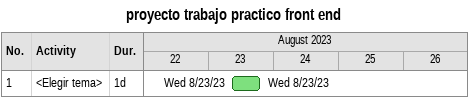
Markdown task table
proyecto trabajo practico front end

| ID | Task | Duration | Start | Finish |
|---|---|---|---|---|
| 1 | <Elegir tema> | 1d | 2023-08-23 | 2023-08-23 |
